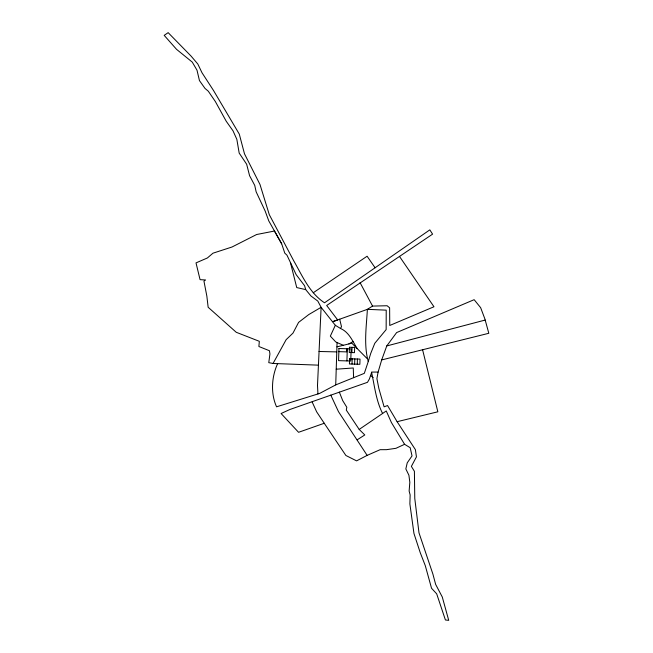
<?xml version="1.0" encoding="UTF-8"?>
<svg xmlns="http://www.w3.org/2000/svg" width="653" height="653" viewBox="0 0 653 653"><rect width="100%" height="100%" fill="white"/><g stroke="black" fill="none" stroke-linecap="round" stroke-linejoin="round"><path stroke-width="0.98" d="M381.687 359.925L488.811 333.283L484.885 318.933L480.649 307.694L474.151 299.678L396.632 332.573L386.756 345.943L381.687 359.925L378.103 372.071L371.524 372.071C374.593 385.907 375.973 400.509 382.593 413.48L359.191 429.421L346.302 410.1L346.816 407.284L342.719 400.632L339.34 392.11M277.631 363.639C271.558 376.854 270.53 393.506 276.562 406.819L319.57 393.441L335.724 384.903L337.062 342.572L335.675 341.862L330.336 336.14L335.316 325.284L321.113 307.318L317.815 301.082L310.959 295.997L305.71 289.606L304.584 285.712L296.152 274.627L286.985 255.201L284.798 253.152L281.688 243.847L274.48 231.031L256.613 234.525L231.995 247.014L212.968 253.193L207.376 257.976L196.014 262.89L200.063 279.655L205.589 279.974L203.948 281.108L206.846 296.111L208.152 307.261L236.247 332.287L259.339 341.315L258.874 346.506L269.436 350.726L269.934 353.959L268.775 362.668L273.06 363.468L318.403 365.149M346.784 348.767L346.678 351.894L338.858 351.641M346.914 360.905L347.306 348.784M351.877 352.563L352.049 347.355M352.032 364.056L352.196 358.84M354.636 364.137L354.808 358.921M357.248 364.227L357.411 359.011M335.724 384.903L364.309 373.345L368.259 361.55C363.631 344.776 366.406 326.745 367.386 309.342L372.545 306.086L387.115 305.743L389.629 307.824L389.759 325.48L433.967 306.755L399.424 256.335M378.103 372.071L376.903 378.626L378.854 388.462L384.103 406.827L387.547 405.546L397.106 421.691L415.39 449.631L416.434 456.888L411.374 466.381L414.402 471.286L414.777 498.451L418.989 532.824L432.898 574.085L435.633 584.362L442.285 597.013L448.717 620.35L445.419 619.983L436.686 593.838L431.543 588.271L425.291 565.661L420.246 552.699L413.953 533.477L409.88 503.92L410.141 494.966L409.129 491.048L409.831 482.281L408.909 475.237L405.839 468.927L407.227 462.855L412.027 455.908L410.19 447.713L404.591 444.309L391.384 422.491L386.258 410.941L382.593 413.48M368.259 361.55L370.684 353.526L374.789 343.282L386.152 329.602L386.217 310.151L367.386 309.342L332.777 321.66L337.658 319.913L326.671 305.482L432.588 234.149L429.821 229.864L324.525 302.788C309.604 293.075 302.274 275.713 293.711 260.767L269.297 214.666L259.984 184.472L244.483 153.814L239.292 134.118L213.474 90.441L201.997 72.744L197.835 64.035L191.092 56.117L168.156 32.65L164.189 35.36L176.571 49.359L192.26 62.108L196.994 70.181L199.451 80.588L205.009 88.416L208.315 91.224L215.327 101.501L226.256 121.287L233.031 130.861L236.835 139.326L239.186 153.088L246.654 164.221L249.577 175.69L254.735 185.387L256.139 191.802L265.151 211.025L268.775 220.885L281.688 243.847M371.63 372.439L369.418 378.92L367.484 382.315L289.834 409.521L281.092 413.52L298.56 432.302L324.247 423.275L345.878 455.476L356.587 460.871L367.141 455.378L380.128 449.688L386.503 449.672L395.93 448.317L404.591 444.309M357.118 348.498C352.571 341.127 349.037 332.14 340.531 328.483L341.495 326.671L339.691 319.195M273.06 363.468L286.161 339.65L292.985 333.103L298.584 322.394L308.771 314.566L321.113 307.318L317.497 385.458L317.954 393.955M313.252 292.764L367.1 256.221L375.091 267.763M357.199 439.804L364.79 434.955L359.191 429.421M348.841 343.927L353.012 341.609M386.756 345.943L485.187 320.052M336.924 346.865L351.853 343.184L367.051 358.521M397.106 421.691L437.845 411.798L422.589 349.747M336.205 369.19L353.273 367.982L353.583 377.687M319.023 351.477L336.76 351.902M305.71 289.606L296.731 287.573L290.405 262.441M337.062 342.572L343.347 345.282M335.316 325.284L340.531 328.483M370.586 375.491L373.149 377.524M324.247 423.275L316.664 411.847L312.142 401.954M367.141 455.378L338.491 411.684L330.777 395.089M360.072 282.651L372.545 306.086M338.956 348.514L338.564 360.636L350.759 361.027L351.151 348.906L338.956 348.514M349.437 347.265L349.273 352.481L354.489 352.653L354.652 347.437L349.437 347.265M349.592 358.758L349.42 363.974L359.852 364.309L360.023 359.093L349.592 358.758"/></g></svg>
